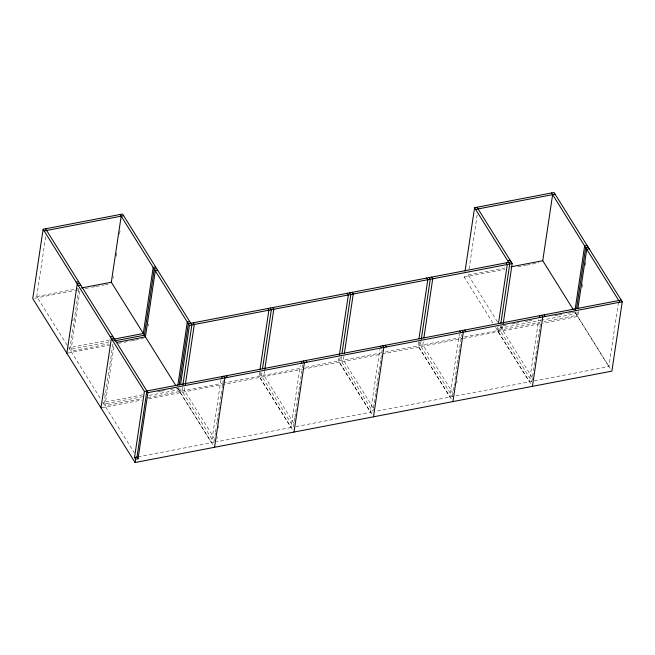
<?xml version="1.0" encoding="UTF-8"?>
<svg xmlns="http://www.w3.org/2000/svg" width="655" height="655" viewBox="0 0 655 655"><rect width="100%" height="100%" fill="white"/><g stroke="black" fill="none" stroke-linecap="round" stroke-linejoin="round"><path stroke-width="0.49" stroke-dasharray="3.27 2.46" d="M67.154 345.226L36.754 296.535L45.883 235.473M72.795 320.762L73.098 318.756M78.788 289.412L69.807 349.475L109.573 341.853M79.844 291.098L70.863 351.162L108.64 343.924M112.971 278.359L113.266 276.353M116.271 256.244L116.877 252.224M119.578 234.122L120.176 230.102M103.916 395.415L104.219 393.409M112.897 344.047L103.924 404.11L142.692 396.676M113.806 346.732L104.972 405.797L141.758 398.748M148.128 325.953L148.431 323.947M178.774 387.817L178.479 389.815L148.652 395.53M179.535 391.502L179.978 388.505M180.436 392.648L181.189 387.621M182.581 387.031L181.984 391.035L213.456 441.437M184.89 387.563L184.44 390.56L214.316 438.4M220.964 379.695L211.532 442.764L177.423 388.128L174.443 388.702M214.144 441.29L214.439 439.284M215.036 435.28L215.339 433.283M215.487 432.275L216.085 428.272M216.682 424.268L216.985 422.27M217.132 421.263L217.73 417.26M217.878 416.261L218.631 411.258M218.778 410.251L219.376 406.247M219.523 405.248L220.276 400.246M220.424 399.247L221.022 395.235M221.169 394.236L221.922 389.234M222.07 388.235L222.667 384.231M222.815 383.224L223.265 380.219M216.895 438.817L217.198 436.811M218.541 427.805L218.844 425.799M259.593 372.269L258.995 376.273L291 427.527L300.277 365.465M260.657 372.392L259.904 377.419L292.932 430.31M261.902 372.801L261.451 375.806L292.924 426.2M264.505 371.328L263.908 375.331L293.776 423.171M294.807 418.046L293.456 427.06L216.445 441.822M294.955 417.047L295.552 413.043M295.7 412.044L296.453 407.033M296.6 406.034L298.099 396.021M298.246 395.022L298.844 391.019M298.991 390.02L299.589 386.016M299.744 385.009L300.489 380.006M300.637 379.008L301.235 375.004M301.39 374.005L302.135 368.994M302.282 367.995L302.88 363.992M338.913 358.039L338.463 361.044L370.468 412.298L379.892 349.23M340.125 357.163L339.372 362.19L372.4 415.082M341.517 356.566L340.919 360.569L372.392 410.972M343.973 356.099L343.376 360.103L373.244 407.942M373.072 410.824L373.375 408.826M373.522 407.819L374.12 403.816M374.267 402.817L375.02 397.814M375.168 396.807L375.765 392.803M375.913 391.805L376.666 386.802M376.813 385.795L377.411 381.791M377.558 380.792L378.312 375.79M378.459 374.783L379.057 370.779M379.204 369.78L379.957 364.778M380.105 363.779L380.702 359.767M380.85 358.768L382.201 349.762M418.529 341.804L417.931 345.807L449.936 397.069L459.36 334.001M419.593 341.926L418.84 346.953L451.868 399.853M420.985 341.337L420.387 345.341L452.392 396.594L375.38 411.356M423.286 341.869L422.843 344.866L452.711 392.705M492.887 323.054L464.19 277.098L464.641 274.077M497.53 321.99L468.194 275.01L468.497 273.004M469.095 269L477.176 214.946M452.392 396.594L453.137 391.592M453.285 390.585L453.882 386.581M454.038 385.582L454.333 383.584M454.93 379.581L455.528 375.569M455.683 374.57L457.174 364.557M457.329 363.558L457.927 359.554M458.074 358.555L458.819 353.553M458.975 352.546L459.573 348.542M459.72 347.543L460.465 342.54M460.621 341.533L461.218 337.53M461.366 336.531L461.669 334.525M456.789 383.11L457.092 381.112M497.996 326.575L497.399 330.578L529.404 381.832L538.68 319.771M498.308 331.725L499.053 326.698M500.297 327.107L499.855 330.112L531.86 381.366L454.848 396.128M501.55 325.944L501.255 327.95L541.014 320.328M502.303 329.637L502.909 325.633M531.86 381.366L532.458 377.362M532.605 376.355L534.103 366.35M534.251 365.343L534.996 360.34M535.151 359.341L535.749 355.337M535.896 354.339L536.642 349.328M536.797 348.329L537.395 344.325M537.542 343.326L538.287 338.316M538.443 337.317L539.04 333.313M539.188 332.314L539.785 328.311M539.933 327.303L540.686 322.301M540.833 321.302L541.128 319.296M576.105 311.657L575.81 313.663L542.012 320.139M577.309 312.345L576.858 315.35L544.059 321.638M578.521 311.469L577.767 316.496L543.003 323.152M582.131 287.332L582.729 283.312M585.431 265.218L586.037 261.198M534.308 380.891L608.863 366.603L618.59 301.529M36.754 296.535L78.502 288.536M34.74 298.238L74.473 290.623M75.464 290.435L78.444 289.862M85.396 288.527L91.356 287.389M92.347 287.201L95.327 286.628M96.326 286.44L104.268 284.917M105.267 284.72L108.239 284.155M109.516 339.978L68.759 347.789L100.739 399.001M468.194 275.01L504.972 267.96M67.858 353.061L110.564 344.874M118.514 343.351L130.435 341.067M131.426 340.878L134.406 340.305M135.405 340.117L143.347 338.594M464.19 277.098L504.915 269.287M517.835 266.814L525.777 265.291M526.776 265.103L538.688 262.811M142.634 394.801L102.868 402.424L134.316 452.777M157.544 391.944L160.524 391.371M161.523 391.182L164.503 390.609M170.464 389.463L173.444 388.89M503.179 325.691L506.168 325.117M512.128 323.979L515.108 323.406M516.107 323.218L519.087 322.645M525.048 321.499L528.036 320.925M529.027 320.737L532.007 320.164M554.875 315.784L557.855 315.211M558.846 315.022L561.834 314.449M567.795 313.303L570.775 312.738M571.774 312.541L574.754 311.976L608.863 366.603M147.719 397.601L222.217 383.322M223.208 383.134L301.685 368.094M305.656 367.332L381.153 352.857M385.124 352.095L460.612 337.628M464.592 336.866L540.08 322.399M101.967 407.688L141.701 400.074M148.652 398.739L301.627 369.42M302.618 369.232L381.095 354.191M382.086 354.003L462.545 338.578M463.535 338.389L542.012 323.349M137.976 456.863L213.989 442.289M295.913 426.585L372.924 411.823M575.065 312.157L610.796 369.387M500.199 326.264L532.179 377.476M495.598 327.385L531.336 384.616M177.734 388.317L213.465 445.547"/><path stroke-width="0.98" d="M182.884 385.025L191.858 324.962L122.583 214.013L43.115 229.25L32.75 298.623L135.086 462.512L611.885 371.123L622.25 301.75L554.024 192.488L474.564 207.717L465.091 271.064M66.859 353.25L77.233 283.877L79.689 283.41M175.827 385.566L111.309 282.248L121.183 216.175M100.976 407.885L111.342 338.504L113.798 338.037M135.086 462.512L135.577 459.212L134.529 457.517L144.403 391.453L43.115 229.25M135.577 459.212L138.033 458.737L136.977 457.051L146.851 390.978M138.033 458.737L147.907 392.664L45.572 228.775M177.873 385.124L187.297 322.055L189.753 321.589M179.224 384.812L188.353 323.75L511.129 261.877M180.575 384.493L189.41 325.437L120.127 214.488M185.34 384.559L194.314 324.495L193.266 322.809M214.553 447.283L224.919 377.902L223.863 376.216M260.043 369.264L268.869 310.2L267.821 308.513M262.499 368.798L271.326 309.733L270.278 308.046M264.808 369.322L273.782 309.258L272.726 307.572M294.021 432.046L304.387 362.673L303.331 360.987M339.364 355.035L348.337 294.971L347.281 293.284M341.967 353.561L350.793 294.496L349.737 292.81M344.424 353.094L353.25 294.029L352.194 292.343M373.481 416.817L383.855 347.445L382.798 345.758M418.979 338.799L427.805 279.742L426.749 278.056M421.28 339.331L430.261 279.267L429.205 277.581M423.891 337.865L432.718 278.801L431.661 277.114M452.949 401.589L463.314 332.208L462.266 330.521M498.447 323.57L507.273 264.505L506.217 262.819M500.895 323.103L509.729 264.039L474.564 207.717M503.204 323.627L512.177 263.564L477.012 207.25M573.158 309.406L542.749 260.715L552.624 194.65M532.417 386.352L542.782 316.979L541.734 315.292M575.057 309.971L584.628 245.903L587.085 245.428M576.556 308.652L585.685 247.59L588.141 247.115M577.907 308.341L586.733 249.277L589.189 248.802M44.172 230.937L123.639 215.7M76.177 282.19L78.633 281.715M155.644 266.962L153.188 267.428L143.314 333.501L114.486 339.028M156.692 268.648L154.244 269.115L144.37 335.188L114.543 340.903M78.281 285.564L80.737 285.097M157.749 270.335L155.292 270.802L145.418 336.875L116.59 342.401M475.612 209.403L555.08 194.175M81.482 287.963L111.309 282.248M110.286 336.817L112.742 336.351M507.617 260.665L510.073 260.191M112.398 340.191L114.854 339.724M189.41 325.437L512.177 263.564M510.941 266.814L542.749 260.715M144.403 391.453L621.194 300.064M147.907 392.664L622.25 301.75M134.529 457.517L136.977 457.051M551.567 192.955L619.794 302.217M544.182 314.826L545.238 316.512M539.278 315.767L540.326 317.454M464.723 330.055L465.77 331.741M459.81 330.996L460.866 332.683M385.255 345.283L386.311 346.97M380.342 346.225L381.398 347.911M305.787 360.52L306.843 362.207M300.874 361.462L301.93 363.148M226.319 375.749L227.375 377.436M221.406 376.69L222.463 378.377"/></g></svg>
